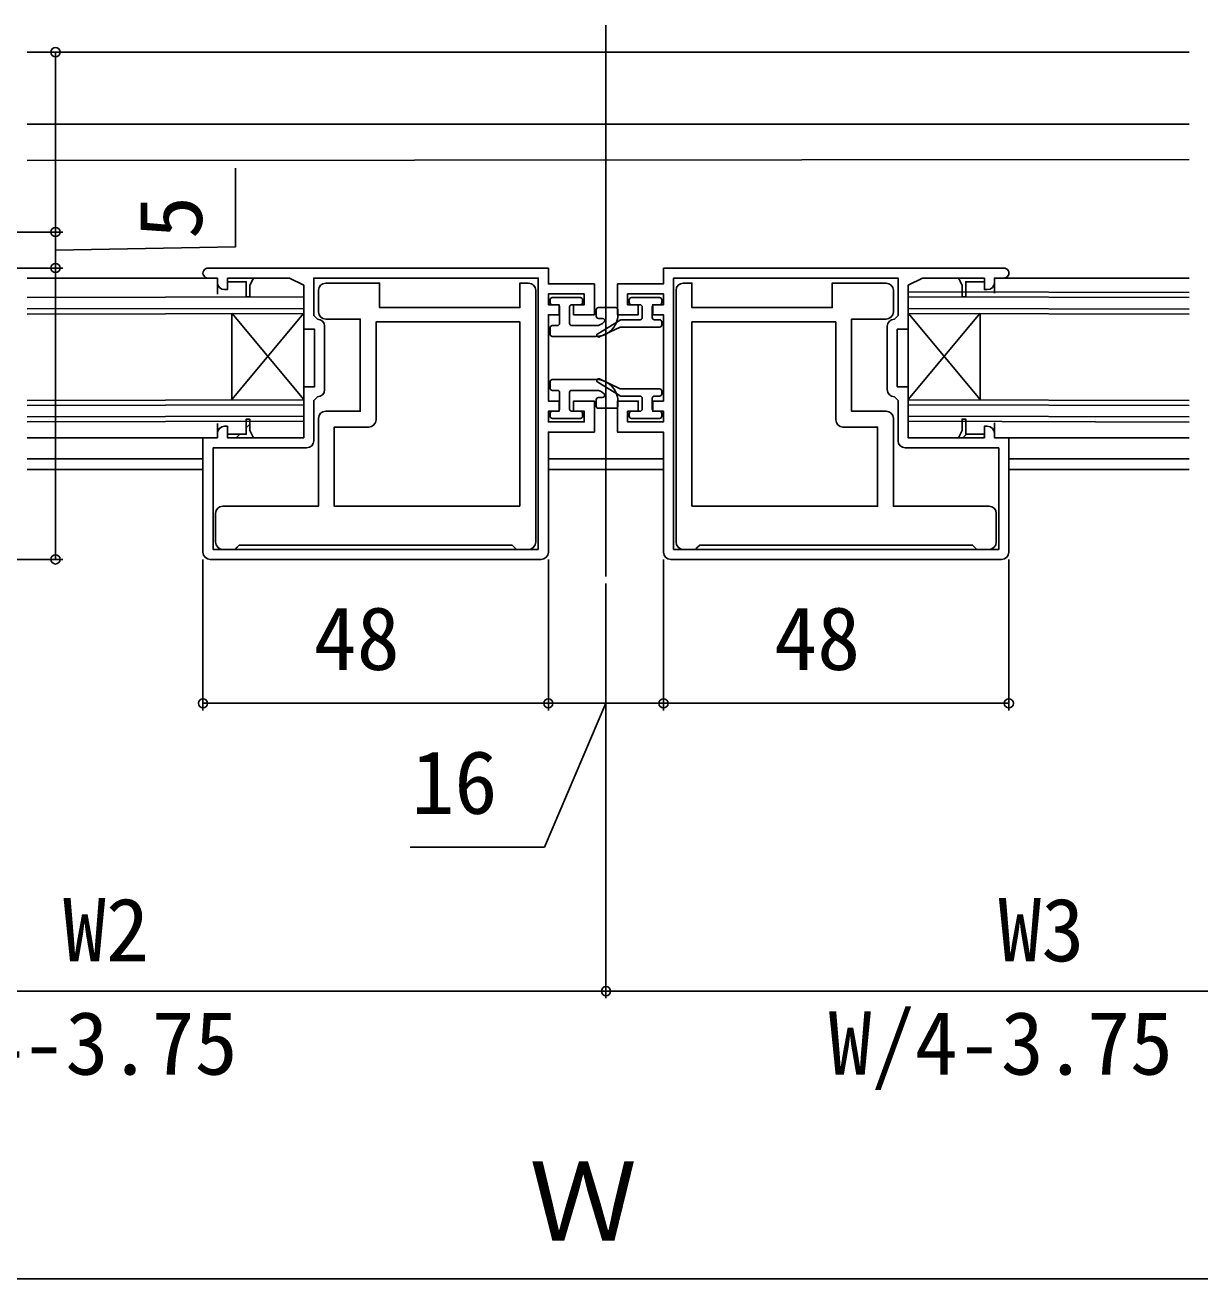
# Model space of a CAD drawing. Units: millimetres, scale not verified. Extents: x -525 to 525, y -782 to 777.
# Drawn here: x -135.7 to 27.6, y -286.8 to -112.6 of the extents above; entities that cross this region are included whole.
import ezdxf
from ezdxf.enums import TextEntityAlignment as Align

# ---------------------------------------------------------------- set-up
doc = ezdxf.new("R2010")
doc.units = ezdxf.units.MM
doc.header["$LTSCALE"] = 4
for name, color, linetype in [('0-2_YKK_11', 7, 'Continuous'), ('0-3_YKK_12', 2, 'Continuous'), ('0-4_YKK_13', 4, 'Continuous'), ('0-6_YKK_D', 6, 'Continuous')]:
    doc.layers.add(name, color=color, linetype=linetype)
doc.styles.add('ＭＳ ゴシック', font='')
doc.styles.get('ＭＳ ゴシック').set_extended_font_data('MS Gothic')

msp = doc.modelspace()

# ---------------------------------------------------------------- linework, layer by layer
at = {"layer": '0-2_YKK_11'}
for p, q in [((-63, -146.329), (-110.3, -146.329)), ((-47, -146.329), (0.3, -146.329)), ((-94.95, -152.429), (-94.95, -149.429)), ((-64.75, -149.429), (-64.75, -184.429)), ((-45.25, -149.429), (-45.25, -184.429)), ((-15.05, -152.429), (-15.05, -149.429)), ((-94.1, -163.229), (-94.1, -154.429)), ((-15.9, -163.229), (-15.9, -154.429)), ((-105, -168.54), (-104.5, -168.04)), ((-106.389, -169.929), (-105.889, -169.429)), ((-5.388, -169.929), (-4.888, -169.429)), ((-2.559, -169.929), (-2.4, -169.77)), ((-109.25, -184.429), (-109.25, -180.429)), ((-0.75, -184.429), (-0.75, -180.429)), ((-110, -186.829), (-64, -186.829)), ((0, -186.829), (-46, -186.829))]:
    msp.add_line(p, q, dxfattribs=at)
for points in [[(-63, -185.829), (-63, -169.129), (-56.6, -169.129), (-56.6, -164.829), (-59.5, -164.829), (-59.5, -166.229), (-58, -166.229), (-58, -167.729), (-63, -167.729), (-63, -166.229), (-61.5, -166.229), (-61.5, -164.829), (-63, -164.829), (-63, -152.829), (-61.5, -152.829), (-61.5, -151.429), (-63, -151.429), (-63, -149.929), (-58, -149.929), (-58, -151.429), (-59.5, -151.429), (-59.5, -152.829), (-56.6, -152.829), (-56.6, -148.529), (-63, -148.529), (-63, -146.329)], [(-47, -185.829), (-47, -169.129), (-53.4, -169.129), (-53.4, -164.829), (-50.5, -164.829), (-50.5, -166.229), (-52, -166.229), (-52, -167.729), (-47, -167.729), (-47, -166.229), (-48.5, -166.229), (-48.5, -164.829), (-47, -164.829), (-47, -152.829), (-48.5, -152.829), (-48.5, -151.429), (-47, -151.429), (-47, -149.929), (-52, -149.929), (-52, -151.429), (-50.5, -151.429), (-50.5, -152.829), (-53.4, -152.829), (-53.4, -148.529), (-47, -148.529), (-47, -146.329)], [(-110.3, -147.729), (-109, -147.729), (-109, -148.329)], [(-108, -149.329), (-107.6, -149.329), (-107.6, -148.229), (-105, -148.229), (-105, -150.329), (-104.5, -150.329), (-104.5, -148.729), (-104, -147.729), (-99, -147.729), (-97, -148.729), (-97, -154.829), (-95.5, -154.829), (-95.5, -162.829), (-97, -162.829), (-97, -169.929), (-104, -169.929), (-104.5, -168.929), (-104.5, -167.329), (-105, -167.329), (-105, -169.429), (-107.6, -169.429), (-107.6, -168.329), (-108, -168.329)], [(-95.1, -153.429), (-95.6, -152.929), (-95.6, -147.729), (-64.4, -147.729), (-64.4, -185.429)], [(-14.9, -153.429), (-14.4, -152.929), (-14.4, -147.729), (-45.6, -147.729), (-45.6, -185.429)], [(-2, -149.329), (-2.4, -149.329), (-2.4, -148.229), (-5, -148.229), (-5, -150.329), (-5.5, -150.329), (-5.5, -148.729), (-6, -147.729), (-11, -147.729), (-13, -148.729), (-13, -154.829), (-14.5, -154.829), (-14.5, -162.829), (-13, -162.829), (-13, -169.929), (-6, -169.929), (-5.5, -168.929), (-5.5, -167.329), (-5, -167.329), (-5, -169.429), (-2.4, -169.429), (-2.4, -168.329), (-2, -168.329)], [(0.3, -147.729), (-1, -147.729), (-1, -148.329)], [(-93.95, -148.429), (-86.45, -148.429), (-86.45, -151.829), (-66.95, -151.829), (-66.95, -148.429), (-65.75, -148.429)], [(-16.05, -148.429), (-23.55, -148.429), (-23.55, -151.829), (-43.05, -151.829), (-43.05, -148.429), (-44.25, -148.429)], [(-93.95, -166.229), (-89.15, -166.229), (-89.15, -153.429), (-93.95, -153.429)], [(-86.95, -167.429), (-86.95, -153.829), (-66.95, -153.829), (-66.95, -179.429)], [(-23.05, -167.429), (-23.05, -153.829), (-43.05, -153.829), (-43.05, -179.429)], [(-16.05, -166.229), (-20.85, -166.229), (-20.85, -153.429), (-16.05, -153.429)], [(-95.6, -170.329), (-95.6, -164.729), (-95.1, -164.229)], [(-14.4, -170.329), (-14.4, -164.729), (-14.9, -164.229)], [(-108.25, -179.429), (-94.95, -179.429), (-94.95, -167.229)], [(-1.75, -179.429), (-15.05, -179.429), (-15.05, -167.229)], [(-66.95, -179.429), (-92.75, -179.429), (-92.75, -168.429), (-87.95, -168.429)], [(-43.05, -179.429), (-17.25, -179.429), (-17.25, -168.429), (-22.05, -168.429)], [(-109, -169.329), (-109, -169.929), (-111, -169.929), (-111, -185.829)], [(-1, -169.329), (-1, -169.929), (1, -169.929), (1, -185.829)], [(-64.4, -185.429), (-109.6, -185.429), (-109.6, -171.329), (-96.6, -171.329)], [(-45.6, -185.429), (-0.4, -185.429), (-0.4, -171.329), (-13.4, -171.329)], [(-68.05, -184.829), (-105.95, -184.829), (-106.25, -185.129), (-106.55, -185.429), (-108.25, -185.429)], [(-65.75, -185.429), (-67.45, -185.429), (-67.75, -185.129), (-68.05, -184.829)], [(-44.25, -185.429), (-42.55, -185.429), (-42.25, -185.129), (-41.95, -184.829)], [(-41.95, -184.829), (-4.05, -184.829), (-3.75, -185.129), (-3.45, -185.429), (-1.75, -185.429)]]:
    msp.add_lwpolyline(points, dxfattribs=at)
for points in [[(-107.6, -147.729), (-104, -147.729), (-104.5, -148.729), (-104.5, -150.329), (-105, -150.329), (-105, -148.229), (-107.6, -148.229)], [(-2.4, -147.729), (-6, -147.729), (-5.5, -148.729), (-5.5, -150.329), (-5, -150.329), (-5, -148.229), (-2.4, -148.229)], [(-104, -169.929), (-107.6, -169.929), (-107.6, -169.429), (-105, -169.429), (-105, -167.329), (-104.5, -167.329), (-104.5, -168.929)], [(-6, -169.929), (-2.4, -169.929), (-2.4, -169.429), (-5, -169.429), (-5, -167.329), (-5.5, -167.329), (-5.5, -168.929)]]:
    msp.add_lwpolyline(points, close=True, dxfattribs=at)
for centre, radius, start, end in [((-110.3, -147.029), 0.7, 89.99999, 270.00001), ((0.3, -147.029), 0.7, 269.99999, 90.00001), ((-108, -148.329), 1, 180.00001, 269.99999), ((-93.95, -149.429), 1, 90.00001, 179.99999), ((-65.75, -149.429), 1, 0.00001, 89.99999), ((-44.25, -149.429), 1, 90.00001, 179.99999), ((-16.05, -149.429), 1, 0.00001, 89.99999), ((-2, -148.329), 1, 270.00001, 359.99999), ((-93.95, -152.429), 1, 180.00001, 269.99999), ((-16.05, -152.429), 1, 270.00001, 359.99999), ((-95.1, -154.429), 1, 0.00001, 89.99999), ((-14.9, -154.429), 1, 90.00001, 179.99999), ((-95.1, -163.229), 1, 270.00001, 359.99999), ((-14.9, -163.229), 1, 180.00001, 269.99999), ((-93.95, -167.229), 1, 90.00001, 179.99999), ((-16.05, -167.229), 1, 0.00001, 89.99999), ((-108, -169.329), 1, 90.00001, 179.99999), ((-87.95, -167.429), 1, 270.00001, 359.99999), ((-22.05, -167.429), 1, 180.00001, 269.99999), ((-2, -169.329), 1, 0.00001, 89.99999), ((-96.6, -170.329), 1, 270.00001, 359.99999), ((-13.4, -170.329), 1, 180.00001, 269.99999), ((-108.25, -180.429), 1, 90.00001, 179.99999), ((-1.75, -180.429), 1, 0.00001, 89.99999), ((-108.25, -184.429), 1, 180.00001, 269.99999), ((-65.75, -184.429), 1, 270.00001, 359.99999), ((-44.25, -184.429), 1, 180.00001, 269.99999), ((-1.75, -184.429), 1, 270.00001, 359.99999), ((-110, -185.829), 1, 180.00001, 269.99999), ((-64, -185.829), 1, 270.00001, 359.99999), ((-46, -185.829), 1, 180.00001, 269.99999), ((0, -185.829), 1, 270.00001, 359.99999)]:
    msp.add_arc(centre, radius, start, end, dxfattribs=at)
at = {"layer": '0-3_YKK_12'}
for p, q in [((-55, -189.196), (-55, -112.564)), ((-135.461, -116.33), (26.058, -116.33)), ((-135.461, -126.33), (26.056, -126.33)), ((26.055, -131.23), (-135.461, -131.384)), ((-135.461, -147.729), (-109.833, -147.729)), ((-0.1, -147.729), (26.052, -147.729)), ((-109, -149.942), (-109, -148.342)), ((-13, -167.625), (-13, -149.625)), ((26.051, -149.735), (-13, -149.637)), ((-1, -149.829), (-1, -148.225)), ((-97, -150.337), (-135.461, -150.421)), ((-97, -167.625), (-97, -150.337)), ((26.051, -150.435), (-13, -150.337)), ((-97, -151.937), (-135.461, -152.021)), ((-97, -152.637), (-135.461, -152.721)), ((-107, -164.625), (-107, -152.625)), ((-107, -164.625), (-97, -152.625)), ((-107, -152.625), (-97, -164.625)), ((26.051, -152.035), (-13, -151.937)), ((-3, -164.625), (-13, -152.625)), ((-3, -152.625), (-13, -164.625)), ((26.051, -152.735), (-13, -152.637)), ((-3, -164.625), (-3, -152.625)), ((-97, -164.637), (-135.461, -164.721)), ((-97, -165.337), (-135.461, -165.421)), ((26.048, -164.735), (-13, -164.637)), ((26.048, -165.435), (-13, -165.337)), ((-97, -166.937), (-135.461, -167.021)), ((26.048, -167.035), (-13, -166.937)), ((-97, -167.637), (-135.461, -167.721)), ((-109, -169.429), (-108.999, -167.942)), ((26.048, -167.735), (-13, -167.637)), ((-1, -167.829), (-1, -169.379)), ((-135.461, -169.937), (-109.5, -169.929)), ((-135.461, -172.83), (-111, -172.83)), ((-63, -172.83), (-47, -172.83)), ((1, -172.83), (26.047, -172.83)), ((-135.461, -174.33), (-111, -174.33)), ((-63, -174.33), (-47, -174.33)), ((1, -174.33), (26.046, -174.33))]:
    msp.add_line(p, q, dxfattribs=at)
msp.add_lwpolyline([(0, -169.929), (11.4, -169.942), (26.047, -169.937)], dxfattribs=at)
at = {"layer": '0-4_YKK_13'}
for p, q in [((-62.75, -150.729), (-62.75, -151.129)), ((-62.45, -150.429), (-58.55, -150.429)), ((-61.75, -151.429), (-62.45, -151.429)), ((-58.55, -151.429), (-59.75, -151.429)), ((-58.25, -150.729), (-58.25, -151.129)), ((-51.75, -150.729), (-51.75, -151.129)), ((-47.55, -150.429), (-51.45, -150.429)), ((-51.45, -151.429), (-50.25, -151.429)), ((-48.25, -151.429), (-47.55, -151.429)), ((-47.25, -150.729), (-47.25, -151.129)), ((-61.45, -151.729), (-61.45, -154.029)), ((-60.05, -151.729), (-60.05, -154.029)), ((-56.35, -152.129), (-56.35, -153.029)), ((-56.05, -151.829), (-53.65, -151.829)), ((-55.456, -153.329), (-56.05, -153.329)), ((-53.35, -152.829), (-53.35, -152.129)), ((-49.95, -151.729), (-49.95, -153.229)), ((-48.55, -151.729), (-48.55, -153.229)), ((-62.75, -154.629), (-62.75, -155.529)), ((-62.45, -154.329), (-61.75, -154.329)), ((-59.75, -154.329), (-56.246, -154.329)), ((-56.13, -155.466), (-53.022, -153.573)), ((-55.895, -155.906), (-53.011, -154.557)), ((-52.884, -154.529), (-47.55, -154.529)), ((-52.866, -153.529), (-50.25, -153.529)), ((-48.25, -153.529), (-47.55, -153.529)), ((-47.25, -153.829), (-47.25, -154.229)), ((-56.35, -155.829), (-62.45, -155.829)), ((-56.35, -161.829), (-62.45, -161.829)), ((-55.895, -161.753), (-53.011, -163.101)), ((-62.75, -163.029), (-62.75, -162.129)), ((-62.45, -163.329), (-61.75, -163.329)), ((-61.45, -165.929), (-61.45, -163.629)), ((-60.05, -165.929), (-60.05, -163.629)), ((-59.75, -163.329), (-56.246, -163.329)), ((-56.13, -162.193), (-53.022, -164.085)), ((-52.884, -163.129), (-47.55, -163.129)), ((-47.25, -163.829), (-47.25, -163.429)), ((-56.35, -165.529), (-56.35, -164.629)), ((-55.456, -164.329), (-56.05, -164.329)), ((-53.35, -164.829), (-53.35, -165.529)), ((-52.866, -164.129), (-50.25, -164.129)), ((-49.95, -165.929), (-49.95, -164.429)), ((-48.55, -165.929), (-48.55, -164.429)), ((-48.25, -164.129), (-47.55, -164.129)), ((-62.75, -166.929), (-62.75, -166.529)), ((-61.75, -166.229), (-62.45, -166.229)), ((-62.45, -167.229), (-58.55, -167.229)), ((-58.55, -166.229), (-59.75, -166.229)), ((-58.25, -166.929), (-58.25, -166.529)), ((-56.05, -165.829), (-53.65, -165.829)), ((-51.75, -166.929), (-51.75, -166.529)), ((-51.45, -166.229), (-50.25, -166.229)), ((-47.55, -167.229), (-51.45, -167.229)), ((-48.25, -166.229), (-47.55, -166.229)), ((-47.25, -166.929), (-47.25, -166.529))]:
    msp.add_line(p, q, dxfattribs=at)
for centre, radius, start, end in [((-62.45, -150.729), 0.3, 90, 179.99916), ((-62.45, -151.129), 0.3, 179.99916, 270), ((-61.75, -151.729), 0.3, 359.99916, 90), ((-59.75, -151.729), 0.3, 90, 179.99916), ((-58.55, -150.729), 0.3, 359.99916, 90), ((-58.55, -151.129), 0.3, 270, 359.99916), ((-51.45, -150.729), 0.3, 90, 180.0005), ((-51.45, -151.129), 0.3, 180.0005, 270), ((-50.25, -151.729), 0.3, 0.0005, 90), ((-48.25, -151.729), 0.3, 90, 180.0005), ((-47.55, -150.729), 0.3, 0.0005, 90), ((-47.55, -151.129), 0.3, 270, 0.0005), ((-56.05, -152.129), 0.3, 90, 179.99983), ((-56.35, -152.829), 3, 270, 0.0005), ((-56.05, -153.029), 0.3, 179.99983, 270), ((-55.456, -153.629), 0.3, 318.19309, 90), ((-53.65, -152.129), 0.3, 0.0005, 90), ((-50.25, -153.229), 0.3, 270, 0.0005), ((-48.25, -153.229), 0.3, 180.0005, 270), ((-62.45, -154.629), 0.3, 90, 179.99916), ((-61.75, -154.029), 0.3, 270, 359.99916), ((-59.75, -154.029), 0.3, 179.99916, 270), ((-56.35, -152.829), 1.5, 270, 318.19309), ((-52.866, -153.829), 0.3, 90, 121.34079), ((-52.884, -154.829), 0.3, 90, 115.05933), ((-47.55, -153.829), 0.3, 0.0005, 90), ((-47.55, -154.229), 0.3, 270, 0.0005), ((-62.45, -155.529), 0.3, 179.99916, 270), ((-56, -155.679), 0.25, 119.8405, 294.77862), ((-62.45, -162.129), 0.3, 90, 180.00084), ((-56.35, -164.829), 3, 359.9995, 90), ((-56, -161.979), 0.25, 65.22138, 240.1595), ((-62.45, -163.029), 0.3, 180.00084, 270), ((-61.75, -163.629), 0.3, 0.00084, 90), ((-59.75, -163.629), 0.3, 90, 180.00084), ((-56.35, -164.829), 1.5, 41.80691, 90), ((-52.884, -162.829), 0.3, 244.94067, 270), ((-47.55, -163.429), 0.3, 359.9995, 90), ((-56.05, -164.629), 0.3, 90, 180.00017), ((-56.05, -165.529), 0.3, 180.00017, 270), ((-55.456, -164.029), 0.3, 270, 41.80691), ((-53.65, -165.529), 0.3, 270, 359.9995), ((-52.866, -163.829), 0.3, 238.65921, 270), ((-50.25, -164.429), 0.3, 359.9995, 90), ((-48.25, -164.429), 0.3, 90, 179.9995), ((-47.55, -163.829), 0.3, 270, 359.9995), ((-62.45, -166.529), 0.3, 90, 180.00084), ((-62.45, -166.929), 0.3, 180.00084, 270), ((-61.75, -165.929), 0.3, 270, 0.00084), ((-59.75, -165.929), 0.3, 180.00084, 270), ((-58.55, -166.529), 0.3, 0.00084, 90), ((-58.55, -166.929), 0.3, 270, 0.00084), ((-51.45, -166.529), 0.3, 90, 179.9995), ((-51.45, -166.929), 0.3, 179.9995, 270), ((-50.25, -165.929), 0.3, 270, 359.9995), ((-48.25, -165.929), 0.3, 179.9995, 270), ((-47.55, -166.529), 0.3, 359.9995, 90), ((-47.55, -166.929), 0.3, 270, 359.9995)]:
    msp.add_arc(centre, radius, start, end, dxfattribs=at)
at = {"layer": '0-6_YKK_D'}
for p, q in [((-131.5, -141.329), (-131.5, -116.33)), ((-160.5, -141.329), (-130.5, -141.329)), ((-160.5, -141.329), (-130.5, -141.329)), ((-131.5, -146.329), (-131.5, -141.329)), ((-160.7, -146.329), (-130.5, -146.329)), ((-160.7, -146.329), (-130.5, -146.329)), ((-131.5, -186.829), (-131.5, -146.329)), ((-161, -186.829), (-130.5, -186.829)), ((-111, -186.829), (-111, -207.829)), ((-63, -186.829), (-63, -207.829)), ((-63, -186.83), (-63, -207.829)), ((-47, -186.829), (-47, -207.829)), ((-47, -186.829), (-47, -207.829)), ((1, -186.829), (1, -207.829)), ((-55, -190.196), (-55, -247.829)), ((-55, -190.196), (-55, -247.829)), ((-111, -206.829), (-63, -206.829)), ((-63, -206.829), (-47, -206.829)), ((-47, -206.829), (1, -206.829)), ((-185, -246.829), (-55, -246.829)), ((-55, -246.829), (75, -246.829)), ((194.5, -286.829), (-304.5, -286.829))]:
    msp.add_line(p, q, dxfattribs=at)
for points in [[(-131.5, -143.829), (-106.5, -143.406), (-106.5, -132.451)], [(-55, -206.829), (-63.55, -226.829), (-82.21, -226.829)]]:
    msp.add_lwpolyline(points, dxfattribs=at)
for centre in [(-131.5, -116.33), (-131.5, -141.329), (-131.5, -141.329), (-131.5, -146.329), (-131.5, -146.329), (-131.5, -186.829), (-111, -206.829), (-63, -206.829), (-63, -206.829), (-47, -206.829), (-47, -206.829), (1, -206.829), (-55, -246.829), (-55, -246.829)]:
    msp.add_circle(centre, 0.637, dxfattribs=at)

# ---------------------------------------------------------------- texts
at = {"layer": '0-6_YKK_D', "style": 'ＭＳ ゴシック'}
msp.add_text('5', height=8.798, rotation=90, dxfattribs=at).set_placement((-108.5, -142.292), align=Align.BOTTOM_LEFT)
for s, height, p in [('48', 8.798, (-95.625, -204.829)), ('48', 8.798, (-31.625, -204.829)), ('16', 8.798, (-82.05, -224.829)), ('W2', 8.798, (-130.466, -245.329)), ('W3', 8.798, (-0.466, -245.329)), ('W/4-3.75', 8.798, (-154.057, -261.079)), ('W/4-3.75', 8.798, (-24.057, -261.079)), ('Ｗ', 11, (-65.654, -284.829))]:
    msp.add_text(s, height=height, dxfattribs=at).set_placement(p, align=Align.BOTTOM_LEFT)

doc.saveas('drawing.dxf')
